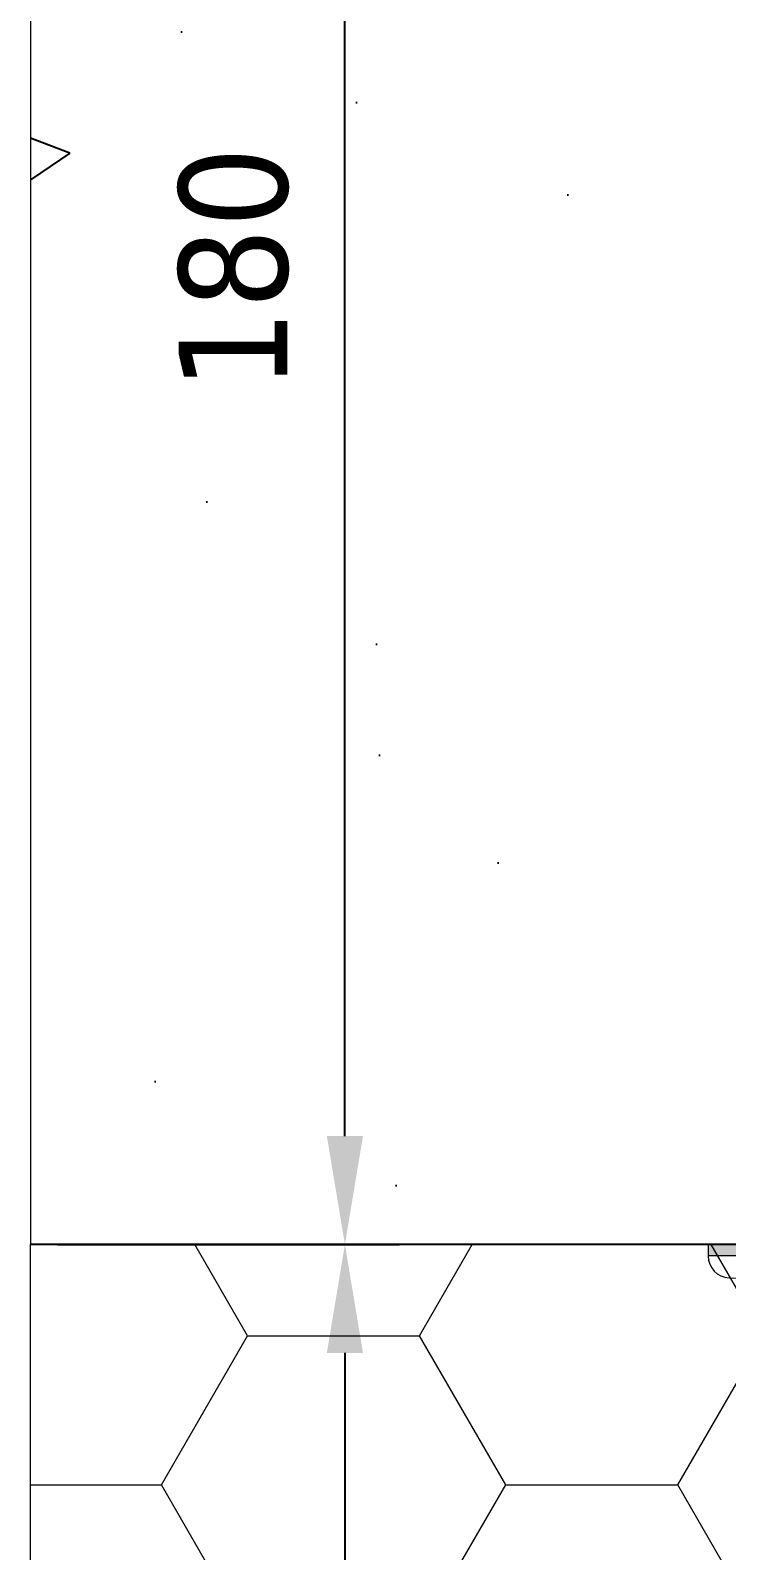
# Model space of a CAD drawing. Header units: millimetres. Extents: x -20000 to 230000, y -17405 to 24510.
# Drawn here: x 54500 to 54564.2, y -14880.3 to -14740.1 of the extents above; entities that cross this region are included whole.
import ezdxf

# ---------------------------------------------------------------- set-up
doc = ezdxf.new("R2010")
doc.units = ezdxf.units.MM
doc.header["$PDMODE"] = 35
doc.header["$PDSIZE"] = 0.5
doc.layers.get('0').update_dxf_attribs({"lineweight": 13})
doc.layers.get('Defpoints').update_dxf_attribs({"true_color": 0xc2a584})
doc.layers.add('0 - Invisible', color=43, linetype='Continuous', lineweight=0, plot=False)
for name, color, linetype, lineweight in [('1 - Acier', 160, 'Continuous', 13), ('1 - BETON', 251, 'Continuous', 25), ('1 - Cotation', 32, 'Continuous', 13), ('1 - Isolant', 132, 'Continuous', 13), ('1 - Platre', 252, 'Continuous', 13)]:
    doc.layers.add(name, color=color, linetype=linetype, lineweight=lineweight)
doc.styles.add('Texte Poralu', font='tahomabd.ttf')
doc.dimstyles.new('30 - 1000', dxfattribs={"dimtxt": 10, "dimasz": 10, "dimexe": 5, "dimexo": 2.5, "dimgap": 5, "dimtad": 1, "dimdec": 1, "dimtxsty": 'Texte Poralu', "dimcen": 5, "dimazin": 0, "dimtfac": 1, "dimtdec": 1, "dimtmove": 0, "dimatfit": 3, "dimfxl": 1, "dimarcsym": 0})

# ---------------------------------------------------------------- blocks, each defined once
blk = doc.blocks.new('*U519')
at = {"layer": '1 - Isolant'}
h = blk.add_hatch(dxfattribs=at)
h.set_pattern_fill('HONEY', color=256, scale=5)
h.set_pattern_definition([(0, (227.4998673525497, 14.99999999999999), (23.8125, 13.748153225), [15.875, -31.75]), (120, (227.4998673525497, 14.99999999999999), (-23.81249994797095, 13.74815331511695), [15.87499999999996, -31.74999999999993]), (59.99999999999999, (227.4998673525497, 14.99999999999999), (5.202904551637744e-08, 27.49630654011694), [-31.75, 15.875])])
h.paths.add_polyline_path([(-149.9999999999709, -72.00000000000001), (-149.9999999999709, 0), (-17.50009627202234, 0), (-17.50009627202234, -72.00000000000001)])
at = {"layer": '1 - Platre'}
h = blk.add_hatch(dxfattribs=at)
h.set_pattern_fill('AR-SAND', color=256, scale=0.1)
h.set_pattern_definition([(37.50000000000001, (227.4998673525497, 14.99999999999999), (-0.1600031295984046, 4.894132373293424), [0, -3.860800000000001, 0, -4.318000000000001, 0, -4.1275]), (7.499999999999999, (227.4998673525497, 14.99999999999999), (4.495232831380027, 7.168251005683543), [0, -2.0828, 0, -3.4798, 0, -1.3335]), (327.5, (224.3756673525497, 14.99999999999999), (7.90992370241458, 0.01437184678545691), [0, -1.27, 0, -4.572, 0, -5.969]), (317.5, (224.3756673525497, 14.99999999999999), (7.635564524722972, 2.229293232572162), [0, -0.635, 0, -2.9972, 0, -3.429])])
h.paths.add_polyline_path([(-149.9999999999709, -85), (-149.9999999999709, -72.00000000000001), (-17.50009627202234, -72.00000000000001), (-17.50009627202234, -85)])
at = {"layer": '0 - Invisible'}
for points in [[(-149.9999999999709, -72.00000000000001), (-149.9999999999709, 0)], [(-149.9999999999709, -85), (-149.9999999999709, -72.00000000000001)]]:
    blk.add_lwpolyline(points, dxfattribs=at)
at = {"layer": '1 - Isolant'}
blk.add_lwpolyline([(-149.9999999999709, 0), (-17.50009627202234, 0), (-17.50009627202234, -72.00000000000001), (-149.9999999999709, -72.00000000000001)], dxfattribs=at)
at = {"layer": '1 - Platre'}
blk.add_lwpolyline([(-149.9999999999709, -72.00000000000001), (-17.50009627202234, -72.00000000000001), (-17.50009627202234, -85), (-149.9999999999709, -85)], dxfattribs=at)
blk = doc.blocks.new('*U522')
at = {"layer": '1 - BETON'}
h = blk.add_hatch(dxfattribs=at)
h.set_pattern_fill('CONCRETE', color=256, scale=15, style=0, pattern_type=2)
h.set_pattern_definition([(49.99999999999999, (-50.00000000000003, -25), (107.589027390113, -9.412820247389266), [11.25, -123.75]), (355, (-50.00000000000003, -25), (-20.81270004195, 112.8288200550018), [9, -99]), (100.4514, (-41.03424800000003, -25.784401), (86.77640725710323, 103.415931309143), [9.5610285, -105.1713168]), (46.18420000000002, (-50.00000000000003, 5.000000000000004), (160.0861572938467, -24.82785214935271), [16.87499999999994, -185.6249999999995]), (96.6356, (-36.65948825000003, 2.931003950000001), (140.1994058323055, 146.1176806350663), [14.3415432, -157.75695]), (351.1842, (-50.00000000000003, 5.000000000000004), (140.1992917700441, 146.1177901387987), [13.5, -148.5]), (21, (-35.00000000000003, -2.499999999999996), (89.53605781776925, -60.39283359980082), [11.25, -123.75]), (326.0000000000001, (-35.00000000000003, -2.499999999999996), (36.49729978823726, 108.772506757028), [9, -99]), (71.4514, (-27.53866505000002, -7.532740899999997), (126.0333942872235, 48.37957450649286), [9.5610285, -105.1713168]), (37.50000000000001, (-50.00000000000003, -25), (1.8239782975936, 49.93407807469672), [0, -97.8, 0, -100.5, 0, -99.375]), (7.499999999999999, (-50.00000000000003, -25), (39.46043061632229, 59.16175678235403), [0, -57.3, 0, -95.55, 0, -37.875]), (327.5, (-83.45000000000003, -25), (80.07336542586135, -3.383230760156963), [0, -37.5, 0, -117, 0, -155.25]), (317.5, (-98.45000000000003, -25), (87.47792540135794, 15.01574734984766), [0, -48.75, 0, -77.69999999999999, 0, -110.25])])
h.paths.add_polyline_path([(150, 179.9999999999999), (0, 180), (0, 15), (40, 15), (40, -2.842170943040401e-14), (150, 0)])
at = {"layer": '0 - Invisible'}
blk.add_lwpolyline([(150, 179.9999999999999), (150, 0)], dxfattribs=at)
at = {"layer": '1 - BETON'}
blk.add_lwpolyline([(150, 179.9999999999999), (0, 180), (0, 15), (40, 15), (40, -2.842170943040401e-14), (150, -5.291383650685155e-14)], dxfattribs=at)
blk = doc.blocks.new('*D635')
at = {"layer": 'Defpoints', "color": 0, "lineweight": -2, "transparency": 16777216}
for p, q in [((54502.5, -14672.07159325538), (54534.0047914788, -14672.07159325538)), ((54529.0047914788, -14842.07159325538), (54529.0047914788, -14682.07159325538)), ((54502.5, -14852.07159325538), (54534.0047914788, -14852.07159325538))]:
    blk.add_line(p, q, dxfattribs=at)
at = {"layer": 'Defpoints', "color": 0, "transparency": 16777216}
for p in [(54500, -14672.07159325538), (54529.0047914788, -14672.07159325538), (54500, -14852.07159325538)]:
    blk.add_point(p, dxfattribs=at)
for points in [[(54527.33812481214, -14682.07159325538), (54530.67145814547, -14682.07159325538), (54529.0047914788, -14672.07159325538)], [(54527.33812481214, -14842.07159325538), (54530.67145814547, -14842.07159325538), (54529.0047914788, -14852.07159325538)]]:
    blk.add_solid(points, dxfattribs=at)
at = {"layer": 'Defpoints', "color": 0, "transparency": 16777216, "insert": (54518.77645031023, -14762.07159325537), "char_height": 10, "attachment_point": 5, "rotation": 90, "style": 'Texte Poralu'}
blk.add_mtext('180', dxfattribs=at)
blk = doc.blocks.new('*D636')
at = {"layer": '1 - Cotation', "color": 0, "lineweight": -2, "transparency": 16777216}
for p, q in [((54502.50000000003, -14852.07159325538), (54534.0047914788, -14852.07159325538)), ((54529.0047914788, -14862.07159325538), (54529.0047914788, -14927.07159325538)), ((54502.50000000003, -14937.07159325538), (54534.0047914788, -14937.07159325538))]:
    blk.add_line(p, q, dxfattribs=at)
at = {"layer": '1 - Cotation', "color": 0, "transparency": 16777216}
for points in [[(54527.33812481214, -14862.07159325538), (54530.67145814547, -14862.07159325538), (54529.0047914788, -14852.07159325538)], [(54527.33812481214, -14927.07159325538), (54530.67145814547, -14927.07159325538), (54529.0047914788, -14937.07159325538)]]:
    blk.add_solid(points, dxfattribs=at)
at = {"layer": 'Defpoints', "color": 0, "transparency": 16777216}
for p in [(54500.00000000003, -14852.07159325538), (54500.00000000003, -14937.07159325538), (54529.0047914788, -14937.07159325538)]:
    blk.add_point(p, dxfattribs=at)
at = {"layer": '1 - Cotation', "color": 0, "transparency": 16777216, "insert": (54518.77645031023, -14894.57159325537), "char_height": 10, "attachment_point": 5, "rotation": 90, "style": 'Texte Poralu'}
blk.add_mtext('85', dxfattribs=at)
blk = doc.blocks.new('*U788')
at = {"layer": '1 - Acier', "linetype": 'ByBlock'}
h = blk.add_hatch(color=256, dxfattribs=at)
h.paths.add_polyline_path([(0, -40), (1, -40.76197140813565), (1, -70), (0, -70)])
h.paths.add_polyline_path([(5.857864376266662, -34.14213562373152), (6.564971157458785, -34.84924240491819), (1, -40.41421356237333), (1, -40.76197140813565), (0, -40)])
h.paths.add_polyline_path([(10.16616928677104, -29.83383071323078, 0.2679491924311267), (9.648531196566182, -31.76568236580897), (7.625631329232419, -33.7885822331391), (6.918524548047571, -33.08147545195243)])
h.paths.add_polyline_path([(31.76568236581079, -9.648531196564363, 0.2679491924311219), (29.83383071322896, -10.16616928676922), (33.08147545195243, -6.91852454804939), (33.78858223313728, -7.625631329236057)])
h.paths.add_polyline_path([(40, 0), (40.76197140813747, -1), (40.41421356237697, -1), (34.84924240491819, -6.564971157456966), (34.14213562373334, -5.8578643762703)])
h.paths.add_polyline_path([(40.76197140813747, -1), (40, 0), (75, 0), (75, -1)])
blk.add_hatch(color=256, dxfattribs=at).paths.add_polyline_path([(10.16616928677104, -29.83383071323078, 0.2854064935530194), (9.686145479201514, -31.8898112008319), (10.34051696717506, -33.82125216111854, -0.7934172392961093), (8.68629150101333, -34.84924240491819), (6.918524548047572, -33.08147545195243), (5.857864376266664, -34.14213562373153), (7.625631329232419, -35.90990257669728, 0.7934172392920249), (11.76119499462948, -33.33992696719724), (11.00711972512363, -31.11420061843455), (31.11420061843091, -11.00711972512545), (33.33992696719361, -11.76119499462948, 0.7934172392918747), (35.9099025766991, -7.625631329236057), (34.14213562373335, -5.857864376270299), (33.08147545195243, -6.918524548049392), (34.84924240491819, -8.686291501016967, -0.7934172392860858), (33.82125216112036, -10.34051696717324), (31.8898112008319, -9.686145479201514, 0.2854064935532358), (29.83383071322896, -10.16616928676922)])
for p, q in [((40, 0), (20, -20)), ((40, 0), (75, 0)), ((40, 0), (43.05791085641249, -4.01315695545054)), ((75, 0), (75, -1.064573057126836)), ((40.41421356237697, -1), (20.70710678118485, -20.70710678118667)), ((75, -1), (40.41421356237697, -1)), ((43.05791085641249, -4.01315695545054), (23.53553390593152, -23.53553390593333)), ((43.05791085641249, -4.01315695545054), (73.06561491591128, -3.063496438051516)), ((34.14213562373334, -5.8578643762703), (33.08147545195243, -6.91852454804939)), ((34.14213562373334, -5.8578643762703), (33.08147545195243, -6.91852454804939)), ((34.84924240491819, -8.686291501016967), (33.08147545195243, -6.91852454804939)), ((34.84924240491819, -8.686291501016967), (33.08147545195243, -6.91852454804939)), ((35.9099025766991, -7.625631329236057), (34.14213562373334, -5.8578643762703)), ((35.9099025766991, -7.625631329236057), (34.14213562373334, -5.8578643762703)), ((33.82125216112036, -10.34051696717324), (31.8898112008319, -9.686145479201514)), ((33.82125216112036, -10.34051696717324), (31.8898112008319, -9.686145479201514)), ((29.83383071322896, -10.16616928676922), (10.16616928677104, -29.83383071323078)), ((31.11420061843091, -11.00711972512545), (11.00711972512363, -31.11420061843455)), ((33.33992696719361, -11.76119499462948), (31.11420061843091, -11.00711972512545)), ((33.33992696719361, -11.76119499462948), (31.11420061843091, -11.00711972512545)), ((35.9099025766991, -11.16116523516939), (35.9099025766991, -11.16116523516939)), ((35.9099025766991, -11.16116523516939), (35.9099025766991, -11.16116523516939)), ((0, -40), (20, -20)), ((1, -40.41421356237333), (20.70710678118485, -20.70710678118667)), ((4.01315695545054, -43.05791085641613), (23.53553390593152, -23.53553390593333)), ((10.34051696717506, -33.82125216111854), (9.686145479201514, -31.8898112008319)), ((11.76119499462948, -33.33992696719724), (11.00711972512363, -31.11420061843455)), ((5.857864376266662, -34.14213562373152), (6.918524548047571, -33.08147545195243)), ((8.68629150101333, -34.84924240491819), (6.918524548047571, -33.08147545195243)), ((7.625631329232419, -35.90990257669728), (5.857864376266662, -34.14213562373152)), ((11.16116523517121, -35.90990257669728), (11.16116523517121, -35.90990257669728)), ((0, -40), (0, -70)), ((0, -40), (4.01315695545054, -43.05791085641613)), ((1, -70), (1, -40.41421356237333)), ((3.063496438051516, -68.06561491590764), (4.01315695545054, -43.05791085641613)), ((0, -70), (1.064573057126836, -70))]:
    blk.add_line(p, q, dxfattribs=at)
for centre, radius, start, end in [((73, -1.064573057126836), 2, 271.8800662418404, 0), ((34.14213562373334, -9.393398282201815), 2.5, 251.2836386331669, 45.0000000000737), ((34.14213562373334, -9.393398282201815), 2.5, 251.2836386331669, 45.0000000000737), ((31.24804427560593, -11.58038284914255), 2, 71.28363863316694, 134.9999999999263), ((31.24804427560593, -11.58038284914255), 2, 71.28363863316694, 134.9999999999263), ((34.14213562373334, -9.393398282201815), 1, 251.2836386331669, 45.0000000000737), ((34.14213562373334, -9.393398282201815), 1, 251.2836386331669, 45.0000000000737), ((11.58038284914073, -31.24804427560412), 2, 134.9999999999263, 198.7163613668674), ((9.393398282198177, -34.14213562373152), 2.5, 225.0000000000737, 18.71636136686744), ((9.393398282198177, -34.14213562373152), 1, 225.0000000000737, 18.71636136686744), ((1.064573057126836, -68), 2, 270, 358.1199337580618)]:
    blk.add_arc(centre, radius, start, end, dxfattribs=at)

msp = doc.modelspace()

# ---------------------------------------------------------------- block references
at = {"xscale": -1}
msp.add_blockref('*U522', (54650, -14852.07159325538), dxfattribs=at)
msp.add_blockref('*U519', (54650, -14852.07159325538))
at = {"rotation": 270}
msp.add_blockref('*U788', (54632.5, -14852.07159325538), dxfattribs=at)

# ---------------------------------------------------------------- dimensions: what is measured, and where the dimension line sits
at = {"layer": '1 - Cotation'}
dim = msp.add_linear_dim(base=(54529.0047914788, -14937.07159325538), p1=(54500.00000000003, -14852.07159325538), p2=(54500.00000000003, -14937.07159325538), angle=90, dimstyle='30 - 1000', dxfattribs=at)
dim.commit()
dim.dimension.update_dxf_attribs({"geometry": '*D636', "text_midpoint": (54518.77645031023, -14894.57159325537)})
at = {"layer": 'Defpoints'}
dim = msp.add_linear_dim(base=(54529.0047914788, -14672.07159325538), p1=(54500, -14852.07159325538), p2=(54500, -14672.07159325538), angle=90, dimstyle='30 - 1000', dxfattribs=at)
dim.commit()
dim.dimension.update_dxf_attribs({"geometry": '*D635', "text_midpoint": (54518.77645031023, -14762.07159325537)})

doc.saveas('drawing.dxf')
